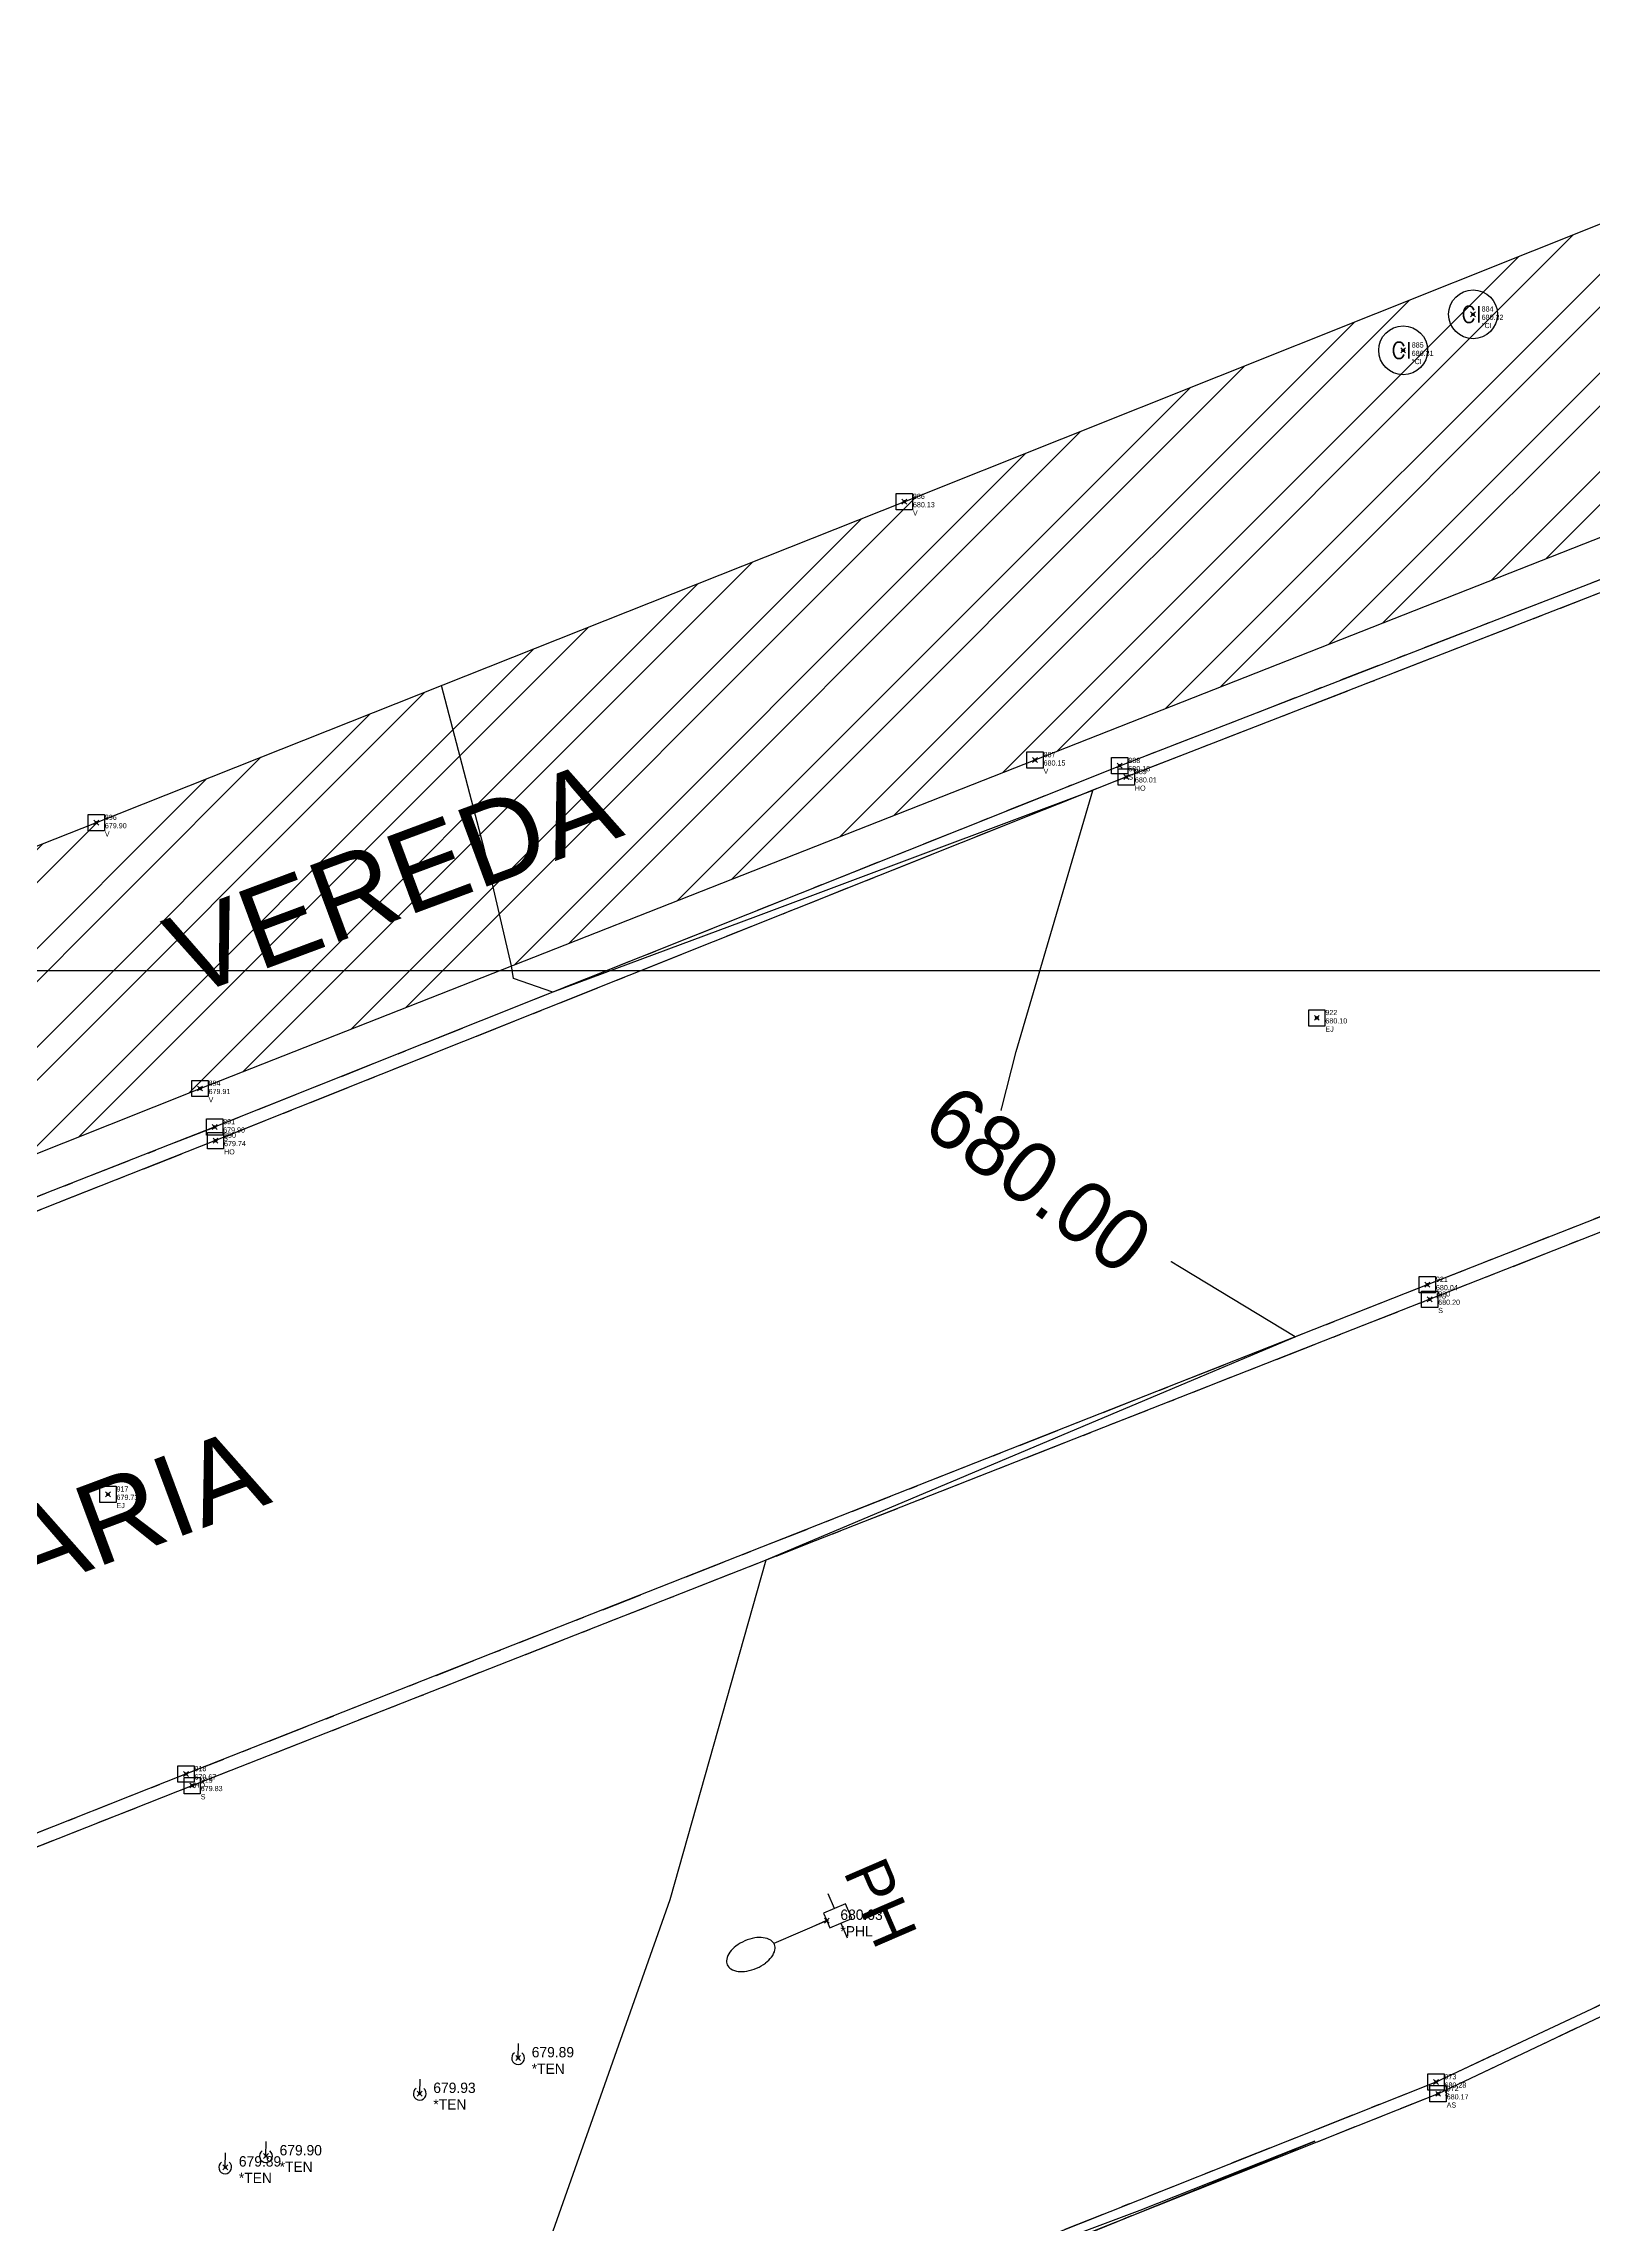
# Model space of a CAD drawing. Extents: x 350769 to 354978, y 6304672 to 6307963.
# Drawn here: x 352701.18 to 352720.2, y 6305484.61 to 6305511.37 of the extents above; entities that cross this region are included whole.
import ezdxf

# ---------------------------------------------------------------- set-up
doc = ezdxf.new("R2010")
doc.units = 0
doc.header["$PDMODE"] = 35
doc.header["$PDSIZE"] = 0.03
for name, pattern in [('4.0 - LO RECABARREN - DESNIVEL NUEVO$0$HIDDEN', [0.375, 0.25, -0.125]), ('CONTINUOS', [0]), ('DASHED', [19.05, 12.7, -6.35]), ('JPG_DASHDOT', [1, 0.5, -0.25, 0, -0.25])]:
    doc.linetypes.add(name, pattern=pattern)
doc.layers.get('0').update_dxf_attribs({"linetype": 'CONTINUOUS'})
doc.layers.add('0_ASD_TOPOGRAFIA_ELEMENTOS', color=7, linetype='CONTINUOS', lineweight=5, true_color=0xbdbdbd)
for name, color, linetype in [('1-coordenadas', 8, 'CONTINUOUS'), ('1-LINEA DE EDIFICACION', 2, 'CONTINUOUS'), ('1-PAVIMENTO', 161, 'CONTINUOUS'), ('1-SOLERA', 212, 'CONTINUOUS'), ('1-TEXTOS', 7, 'CONTINUOUS'), ('1-VEREDA', 251, 'CONTINUOUS'), ('2-ACHURADO JARDINERA', 252, 'CONTINUOUS'), ('2-ACHURADO VEREDA', 252, 'CONTINUOUS'), ('C-TINN', 5, 'CONTINUOUS'), ('C-TOPO - BORDE - 3', 7, 'CONTINUOUS'), ('C-TOPO-MAJR', 9, 'CONTINUOUS'), ('TOP-URB-SOLERAS', 2, 'JPG_DASHDOT'), ('V-NODE - 2013', 4, 'CONTINUOUS'), ('V-NODE DIC 2005', 4, 'CONTINUOUS'), ('V-NODE-TEXT 2013', 2, 'CONTINUOUS'), ('V-NODE-TEXT DIC 2005', 2, 'CONTINUOUS'), ('Z-CI', 253, 'CONTINUOUS'), ('Z-PHL', 253, 'CONTINUOUS'), ('Z-TEN', 253, 'CONTINUOUS')]:
    doc.layers.add(name, color=color, linetype=linetype)
doc.styles.add('A', font='arial.ttf', dxfattribs={"height": 2})
doc.styles.add('ROMANS', font='romans.shx', dxfattribs={"width": 0.65})

# ---------------------------------------------------------------- blocks, each defined once
blk = doc.blocks.new('COORDENADAS')
at = {"layer": '1-coordenadas'}
blk.add_line((20, -700.625), (1420, -700.625), dxfattribs=at)
blk = doc.blocks.new('PHL')
at = {"layer": 'Z-PHL'}
for p, q in [((-0.098, 0.295), (-0.098, 0)), ((0.098, 0.295), (-0.098, 0.295)), ((0.098, 0), (0.098, 0.295)), ((-0.098, 0.148), (-0.295, 0.148)), ((-0.098, 0), (-0.01, 0)), ((0.01, 0), (0.098, 0)), ((0.098, 0.148), (0.295, 0.148)), ((0, -0.005), (0, -0.708)), ((0, -0.01), (0, -0.197))]:
    blk.add_line(p, q, dxfattribs=at)
blk.add_circle((0, 0), 0.00984, dxfattribs=at)
for centre, radius, start, end in [((0.195, -0.978), 0.36, 149.944, 166.5212), ((0.083, -0.913), 0.23, 125.5959, 149.944), ((0.013, -0.815), 0.11, 90, 125.5959), ((0.013, -0.815), 0.11, 54.4041, 90), ((-0.057, -0.913), 0.23, 30.056, 54.4041), ((-0.17, -0.978), 0.36, 13.4788, 30.056), ((0.373, -1.021), 0.543, 166.5212, 180), ((0.373, -1.021), 0.543, 180, 193.4788), ((-0.348, -1.021), 0.543, 360, 13.4788), ((-0.348, -1.021), 0.543, 346.5212, 0), ((0.195, -1.063), 0.36, 193.4788, 210.056), ((0.083, -1.128), 0.23, 210.056, 234.4041), ((0.013, -1.226), 0.11, 234.4041, 270), ((0.013, -1.226), 0.11, 270, 305.5959), ((-0.057, -1.128), 0.23, 305.5959, 329.944), ((-0.17, -1.063), 0.36, 329.944, 346.5212)]:
    blk.add_arc(centre, radius, start, end, dxfattribs=at)
at = {"layer": 'Z-PHL', "style": 'A'}
blk.add_text('PH', height=0.55, dxfattribs=at).set_placement((-0.475, 0.421))
blk = doc.blocks.new('TEN')
at = {"layer": 'Z-TEN'}
blk.add_line((0, 0), (0, 0.89), dxfattribs=at)
blk.add_arc((0, 0), 0.396, 125.9547, 54.0453, dxfattribs=at)
blk = doc.blocks.new('CI')
at = {"layer": 'Z-CI'}
blk.add_circle((0, 0), 1.2, dxfattribs=at)
at = {"layer": 'Z-CI', "style": 'ROMANS'}
blk.add_text('CI', height=0.8, rotation=360, dxfattribs=at).set_placement((-0.58, -0.4))
blk = doc.blocks.new('*U461', base_point=(352711.741, 6305505.751))
at = {"layer": 'V-NODE - 2013', "lineweight": -2}
blk.add_point((352711.741, 6305505.751), dxfattribs=at)
at = {"layer": 'V-NODE-TEXT 2013', "linetype": 'ByBlock', "char_height": 0.0635}
for s, insert, attachment_point in [('886', (352711.846, 6305505.784), 7), ('680.13', (352711.846, 6305505.746), 1), ('V', (352711.846, 6305505.645), 1)]:
    blk.add_mtext(s, dxfattribs=dict(at, insert=insert, attachment_point=attachment_point))
blk = doc.blocks.new('*U462', base_point=(352713.345, 6305502.582))
at = {"layer": 'V-NODE - 2013', "lineweight": -2}
blk.add_point((352713.345, 6305502.582), dxfattribs=at)
at = {"layer": 'V-NODE-TEXT 2013', "linetype": 'ByBlock', "char_height": 0.0635}
for s, insert, attachment_point in [('V', (352713.45, 6305502.476), 1), ('887', (352713.45, 6305502.615), 7), ('680.15', (352713.45, 6305502.577), 1)]:
    blk.add_mtext(s, dxfattribs=dict(at, insert=insert, attachment_point=attachment_point))
blk = doc.blocks.new('*U463', base_point=(352703.095, 6305498.55))
at = {"layer": 'V-NODE - 2013', "lineweight": -2}
blk.add_point((352703.095, 6305498.55), dxfattribs=at)
at = {"layer": 'V-NODE-TEXT 2013', "linetype": 'ByBlock', "char_height": 0.0635}
for s, insert, attachment_point in [('894', (352703.2, 6305498.583), 7), ('679.91', (352703.2, 6305498.545), 1), ('V', (352703.2, 6305498.444), 1)]:
    blk.add_mtext(s, dxfattribs=dict(at, insert=insert, attachment_point=attachment_point))
blk = doc.blocks.new('*U465', base_point=(352701.822, 6305501.812))
at = {"layer": 'V-NODE - 2013', "lineweight": -2}
blk.add_point((352701.822, 6305501.812), dxfattribs=at)
at = {"layer": 'V-NODE-TEXT 2013', "linetype": 'ByBlock', "char_height": 0.0635}
for s, insert, attachment_point in [('V', (352701.927, 6305501.706), 1), ('896', (352701.927, 6305501.845), 7), ('679.90', (352701.927, 6305501.807), 1)]:
    blk.add_mtext(s, dxfattribs=dict(at, insert=insert, attachment_point=attachment_point))
blk = doc.blocks.new('*U501', base_point=(352714.385, 6305502.511))
at = {"layer": 'V-NODE - 2013', "lineweight": -2}
blk.add_point((352714.385, 6305502.511), dxfattribs=at)
at = {"layer": 'V-NODE-TEXT 2013', "linetype": 'ByBlock', "char_height": 0.0635}
for s, insert, attachment_point in [('888', (352714.49, 6305502.544), 7), ('680.18', (352714.49, 6305502.506), 1), ('S', (352714.49, 6305502.405), 1)]:
    blk.add_mtext(s, dxfattribs=dict(at, insert=insert, attachment_point=attachment_point))
blk = doc.blocks.new('*U502', base_point=(352703.274, 6305498.078))
at = {"layer": 'V-NODE - 2013', "lineweight": -2}
blk.add_point((352703.274, 6305498.078), dxfattribs=at)
at = {"layer": 'V-NODE-TEXT 2013', "linetype": 'ByBlock', "char_height": 0.0635}
for s, insert, attachment_point in [('891', (352703.379, 6305498.111), 7), ('S', (352703.379, 6305497.972), 1), ('679.90', (352703.379, 6305498.073), 1)]:
    blk.add_mtext(s, dxfattribs=dict(at, insert=insert, attachment_point=attachment_point))
blk = doc.blocks.new('*U507', base_point=(352702.999, 6305489.996))
at = {"layer": 'V-NODE - 2013', "lineweight": -2}
blk.add_point((352702.999, 6305489.996), dxfattribs=at)
at = {"layer": 'V-NODE-TEXT 2013', "linetype": 'ByBlock', "char_height": 0.0635}
for s, insert, attachment_point in [('S', (352703.104, 6305489.89), 1), ('919', (352703.104, 6305490.029), 7), ('679.83', (352703.104, 6305489.991), 1)]:
    blk.add_mtext(s, dxfattribs=dict(at, insert=insert, attachment_point=attachment_point))
blk = doc.blocks.new('*U508', base_point=(352718.189, 6305495.964))
at = {"layer": 'V-NODE - 2013', "lineweight": -2}
blk.add_point((352718.189, 6305495.964), dxfattribs=at)
at = {"layer": 'V-NODE-TEXT 2013', "linetype": 'ByBlock', "char_height": 0.0635}
for s, insert, attachment_point in [('920', (352718.294, 6305495.997), 7), ('S', (352718.294, 6305495.858), 1), ('680.20', (352718.294, 6305495.959), 1)]:
    blk.add_mtext(s, dxfattribs=dict(at, insert=insert, attachment_point=attachment_point))
blk = doc.blocks.new('*U515', base_point=(352718.266, 6305486.357))
at = {"layer": 'V-NODE - 2013', "lineweight": -2}
blk.add_point((352718.266, 6305486.357), dxfattribs=at)
at = {"layer": 'V-NODE-TEXT 2013', "linetype": 'ByBlock', "char_height": 0.0635}
for s, insert, attachment_point in [('973', (352718.371, 6305486.39), 7), ('S', (352718.371, 6305486.251), 1), ('680.28', (352718.371, 6305486.352), 1)]:
    blk.add_mtext(s, dxfattribs=dict(at, insert=insert, attachment_point=attachment_point))
blk = doc.blocks.new('*U538', base_point=(352714.466, 6305502.374))
at = {"layer": 'V-NODE - 2013', "lineweight": -2}
blk.add_point((352714.466, 6305502.374), dxfattribs=at)
at = {"layer": 'V-NODE-TEXT 2013', "linetype": 'ByBlock', "char_height": 0.0635}
for s, insert, attachment_point in [('889', (352714.571, 6305502.407), 7), ('680.01', (352714.571, 6305502.369), 1), ('HO', (352714.571, 6305502.268), 1)]:
    blk.add_mtext(s, dxfattribs=dict(at, insert=insert, attachment_point=attachment_point))
blk = doc.blocks.new('*U539', base_point=(352703.285, 6305497.911))
at = {"layer": 'V-NODE - 2013', "lineweight": -2}
blk.add_point((352703.285, 6305497.911), dxfattribs=at)
at = {"layer": 'V-NODE-TEXT 2013', "linetype": 'ByBlock', "char_height": 0.0635}
for s, insert, attachment_point in [('890', (352703.39, 6305497.944), 7), ('679.74', (352703.39, 6305497.906), 1), ('HO', (352703.39, 6305497.805), 1)]:
    blk.add_mtext(s, dxfattribs=dict(at, insert=insert, attachment_point=attachment_point))
blk = doc.blocks.new('*U545', base_point=(352702.922, 6305490.138))
at = {"layer": 'V-NODE - 2013', "lineweight": -2}
blk.add_point((352702.922, 6305490.138), dxfattribs=at)
at = {"layer": 'V-NODE-TEXT 2013', "linetype": 'ByBlock', "char_height": 0.0635}
for s, insert, attachment_point in [('918', (352703.027, 6305490.171), 7), ('679.67', (352703.027, 6305490.133), 1), ('HO', (352703.027, 6305490.032), 1)]:
    blk.add_mtext(s, dxfattribs=dict(at, insert=insert, attachment_point=attachment_point))
blk = doc.blocks.new('*U546', base_point=(352718.161, 6305496.143))
at = {"layer": 'V-NODE - 2013', "lineweight": -2}
blk.add_point((352718.161, 6305496.143), dxfattribs=at)
at = {"layer": 'V-NODE-TEXT 2013', "linetype": 'ByBlock', "char_height": 0.0635}
for s, insert, attachment_point in [('921', (352718.266, 6305496.176), 7), ('680.04', (352718.266, 6305496.138), 1), ('HO', (352718.266, 6305496.037), 1)]:
    blk.add_mtext(s, dxfattribs=dict(at, insert=insert, attachment_point=attachment_point))
blk = doc.blocks.new('*U558', base_point=(352701.965, 6305493.57))
at = {"layer": 'V-NODE - 2013', "lineweight": -2}
blk.add_point((352701.965, 6305493.57), dxfattribs=at)
at = {"layer": 'V-NODE-TEXT 2013', "linetype": 'ByBlock', "char_height": 0.0635}
for s, insert, attachment_point in [('917', (352702.07, 6305493.603), 7), ('679.73', (352702.07, 6305493.565), 1), ('EJ', (352702.07, 6305493.464), 1)]:
    blk.add_mtext(s, dxfattribs=dict(at, insert=insert, attachment_point=attachment_point))
blk = doc.blocks.new('*U559', base_point=(352716.804, 6305499.417))
at = {"layer": 'V-NODE - 2013', "lineweight": -2}
blk.add_point((352716.804, 6305499.417), dxfattribs=at)
at = {"layer": 'V-NODE-TEXT 2013', "linetype": 'ByBlock', "char_height": 0.0635}
for s, insert, attachment_point in [('922', (352716.909, 6305499.45), 7), ('680.10', (352716.909, 6305499.412), 1), ('EJ', (352716.909, 6305499.311), 1)]:
    blk.add_mtext(s, dxfattribs=dict(at, insert=insert, attachment_point=attachment_point))
blk = doc.blocks.new('*U576', base_point=(352718.293, 6305486.213))
at = {"layer": 'V-NODE - 2013', "lineweight": -2}
blk.add_point((352718.293, 6305486.213), dxfattribs=at)
at = {"layer": 'V-NODE-TEXT 2013', "linetype": 'ByBlock', "char_height": 0.0635}
for s, insert, attachment_point in [('972', (352718.398, 6305486.246), 7), ('680.17', (352718.398, 6305486.208), 1), ('AS', (352718.398, 6305486.107), 1)]:
    blk.add_mtext(s, dxfattribs=dict(at, insert=insert, attachment_point=attachment_point))
blk = doc.blocks.new('*U584', base_point=(352718.722, 6305508.051))
at = {"layer": 'V-NODE - 2013', "lineweight": -2}
blk.add_point((352718.722, 6305508.051), dxfattribs=at)
at = {"layer": 'V-NODE-TEXT 2013', "linetype": 'ByBlock', "char_height": 0.0635}
for s, insert, attachment_point in [('884', (352718.827, 6305508.084), 7), ('680.32', (352718.827, 6305508.046), 1), ('°CI', (352718.827, 6305507.945), 1)]:
    blk.add_mtext(s, dxfattribs=dict(at, insert=insert, attachment_point=attachment_point))
blk = doc.blocks.new('*U585', base_point=(352717.864, 6305507.609))
at = {"layer": 'V-NODE - 2013', "lineweight": -2}
blk.add_point((352717.864, 6305507.609), dxfattribs=at)
at = {"layer": 'V-NODE-TEXT 2013', "linetype": 'ByBlock', "char_height": 0.0635}
for s, insert, attachment_point in [('885', (352717.969, 6305507.642), 7), ('680.31', (352717.969, 6305507.604), 1), ('°CI', (352717.969, 6305507.503), 1)]:
    blk.add_mtext(s, dxfattribs=dict(at, insert=insert, attachment_point=attachment_point))
blk = doc.blocks.new('*U1327')
at = {"color": 0, "linetype": 'ByBlock', "lineweight": -2, "transparency": 16777216}
blk.add_point((0, 0), dxfattribs=at)
blk = doc.blocks.new('*U1434', base_point=(352710.852, 6305488.278))
at = {"layer": 'V-NODE-TEXT DIC 2005', "linetype": 'ByBlock', "char_height": 0.127}
for s, insert, attachment_point in [('680.03', (352711.019, 6305488.349), 4), ('*PHL', (352711.019, 6305488.21), 1)]:
    blk.add_mtext(s, dxfattribs=dict(at, insert=insert, attachment_point=attachment_point))
blk = doc.blocks.new('*U1435', base_point=(352710.852, 6305488.278))
at = {"layer": 'V-NODE-TEXT DIC 2005', "color": 2, "lineweight": -2}
blk.add_blockref('*U1434', (352710.852, 6305488.278), dxfattribs=at)
blk = doc.blocks.new('*U1364', base_point=(352703.969, 6305485.388))
at = {"layer": 'V-NODE-TEXT DIC 2005', "linetype": 'ByBlock', "char_height": 0.127}
for s, insert, attachment_point in [('679.90', (352704.136, 6305485.459), 4), ('*TEN', (352704.136, 6305485.32), 1)]:
    blk.add_mtext(s, dxfattribs=dict(at, insert=insert, attachment_point=attachment_point))
blk = doc.blocks.new('*U1365', base_point=(352703.969, 6305485.388))
at = {"layer": 'V-NODE-TEXT DIC 2005', "color": 2, "lineweight": -2}
blk.add_blockref('*U1364', (352703.969, 6305485.388), dxfattribs=at)
blk = doc.blocks.new('*U1360', base_point=(352707.064, 6305486.591))
at = {"layer": 'V-NODE-TEXT DIC 2005', "linetype": 'ByBlock', "char_height": 0.127}
for s, insert, attachment_point in [('679.89', (352707.231, 6305486.662), 4), ('*TEN', (352707.231, 6305486.523), 1)]:
    blk.add_mtext(s, dxfattribs=dict(at, insert=insert, attachment_point=attachment_point))
blk = doc.blocks.new('*U1361', base_point=(352707.064, 6305486.591))
at = {"layer": 'V-NODE-TEXT DIC 2005', "color": 2, "lineweight": -2}
blk.add_blockref('*U1360', (352707.064, 6305486.591), dxfattribs=at)
blk = doc.blocks.new('*U1358', base_point=(352703.469, 6305485.25))
at = {"layer": 'V-NODE-TEXT DIC 2005', "linetype": 'ByBlock', "char_height": 0.127}
for s, insert, attachment_point in [('679.89', (352703.636, 6305485.321), 4), ('*TEN', (352703.636, 6305485.182), 1)]:
    blk.add_mtext(s, dxfattribs=dict(at, insert=insert, attachment_point=attachment_point))
blk = doc.blocks.new('*U1359', base_point=(352703.469, 6305485.25))
at = {"layer": 'V-NODE-TEXT DIC 2005', "color": 2, "lineweight": -2}
blk.add_blockref('*U1358', (352703.469, 6305485.25), dxfattribs=at)
blk = doc.blocks.new('*U1356', base_point=(352705.856, 6305486.154))
at = {"layer": 'V-NODE-TEXT DIC 2005', "linetype": 'ByBlock', "char_height": 0.127}
for s, insert, attachment_point in [('679.93', (352706.023, 6305486.225), 4), ('*TEN', (352706.023, 6305486.086), 1)]:
    blk.add_mtext(s, dxfattribs=dict(at, insert=insert, attachment_point=attachment_point))
blk = doc.blocks.new('*U1357', base_point=(352705.856, 6305486.154))
at = {"layer": 'V-NODE-TEXT DIC 2005', "color": 2, "lineweight": -2}
blk.add_blockref('*U1356', (352705.856, 6305486.154), dxfattribs=at)
blk = doc.blocks.new('*U4719', base_point=(352711.741, 6305505.751))
at = {"layer": 'V-NODE - 2013', "lineweight": -2}
blk.add_point((352711.741, 6305505.751), dxfattribs=at)
at = {"layer": 'V-NODE-TEXT 2013', "linetype": 'ByBlock', "char_height": 0.0635}
for s, insert, attachment_point in [('886', (352711.846, 6305505.784), 7), ('680.13', (352711.846, 6305505.746), 1), ('V', (352711.846, 6305505.645), 1)]:
    blk.add_mtext(s, dxfattribs=dict(at, insert=insert, attachment_point=attachment_point))
blk = doc.blocks.new('*U4720', base_point=(352713.345, 6305502.582))
at = {"layer": 'V-NODE - 2013', "lineweight": -2}
blk.add_point((352713.345, 6305502.582), dxfattribs=at)
at = {"layer": 'V-NODE-TEXT 2013', "linetype": 'ByBlock', "char_height": 0.0635}
for s, insert, attachment_point in [('V', (352713.45, 6305502.476), 1), ('887', (352713.45, 6305502.615), 7), ('680.15', (352713.45, 6305502.577), 1)]:
    blk.add_mtext(s, dxfattribs=dict(at, insert=insert, attachment_point=attachment_point))
blk = doc.blocks.new('*U4721', base_point=(352703.095, 6305498.55))
at = {"layer": 'V-NODE - 2013', "lineweight": -2}
blk.add_point((352703.095, 6305498.55), dxfattribs=at)
at = {"layer": 'V-NODE-TEXT 2013', "linetype": 'ByBlock', "char_height": 0.0635}
for s, insert, attachment_point in [('894', (352703.2, 6305498.583), 7), ('679.91', (352703.2, 6305498.545), 1), ('V', (352703.2, 6305498.444), 1)]:
    blk.add_mtext(s, dxfattribs=dict(at, insert=insert, attachment_point=attachment_point))
blk = doc.blocks.new('*U4723', base_point=(352701.822, 6305501.812))
at = {"layer": 'V-NODE - 2013', "lineweight": -2}
blk.add_point((352701.822, 6305501.812), dxfattribs=at)
at = {"layer": 'V-NODE-TEXT 2013', "linetype": 'ByBlock', "char_height": 0.0635}
for s, insert, attachment_point in [('V', (352701.927, 6305501.706), 1), ('896', (352701.927, 6305501.845), 7), ('679.90', (352701.927, 6305501.807), 1)]:
    blk.add_mtext(s, dxfattribs=dict(at, insert=insert, attachment_point=attachment_point))
blk = doc.blocks.new('*U4759', base_point=(352714.385, 6305502.511))
at = {"layer": 'V-NODE - 2013', "lineweight": -2}
blk.add_point((352714.385, 6305502.511), dxfattribs=at)
at = {"layer": 'V-NODE-TEXT 2013', "linetype": 'ByBlock', "char_height": 0.0635}
for s, insert, attachment_point in [('888', (352714.49, 6305502.544), 7), ('680.18', (352714.49, 6305502.506), 1), ('S', (352714.49, 6305502.405), 1)]:
    blk.add_mtext(s, dxfattribs=dict(at, insert=insert, attachment_point=attachment_point))
blk = doc.blocks.new('*U4760', base_point=(352703.274, 6305498.078))
at = {"layer": 'V-NODE - 2013', "lineweight": -2}
blk.add_point((352703.274, 6305498.078), dxfattribs=at)
at = {"layer": 'V-NODE-TEXT 2013', "linetype": 'ByBlock', "char_height": 0.0635}
for s, insert, attachment_point in [('891', (352703.379, 6305498.111), 7), ('S', (352703.379, 6305497.972), 1), ('679.90', (352703.379, 6305498.073), 1)]:
    blk.add_mtext(s, dxfattribs=dict(at, insert=insert, attachment_point=attachment_point))
blk = doc.blocks.new('*U4765', base_point=(352702.999, 6305489.996))
at = {"layer": 'V-NODE - 2013', "lineweight": -2}
blk.add_point((352702.999, 6305489.996), dxfattribs=at)
at = {"layer": 'V-NODE-TEXT 2013', "linetype": 'ByBlock', "char_height": 0.0635}
for s, insert, attachment_point in [('S', (352703.104, 6305489.89), 1), ('919', (352703.104, 6305490.029), 7), ('679.83', (352703.104, 6305489.991), 1)]:
    blk.add_mtext(s, dxfattribs=dict(at, insert=insert, attachment_point=attachment_point))
blk = doc.blocks.new('*U4766', base_point=(352718.189, 6305495.964))
at = {"layer": 'V-NODE - 2013', "lineweight": -2}
blk.add_point((352718.189, 6305495.964), dxfattribs=at)
at = {"layer": 'V-NODE-TEXT 2013', "linetype": 'ByBlock', "char_height": 0.0635}
for s, insert, attachment_point in [('920', (352718.294, 6305495.997), 7), ('S', (352718.294, 6305495.858), 1), ('680.20', (352718.294, 6305495.959), 1)]:
    blk.add_mtext(s, dxfattribs=dict(at, insert=insert, attachment_point=attachment_point))
blk = doc.blocks.new('*U4773', base_point=(352718.266, 6305486.357))
at = {"layer": 'V-NODE - 2013', "lineweight": -2}
blk.add_point((352718.266, 6305486.357), dxfattribs=at)
at = {"layer": 'V-NODE-TEXT 2013', "linetype": 'ByBlock', "char_height": 0.0635}
for s, insert, attachment_point in [('973', (352718.371, 6305486.39), 7), ('S', (352718.371, 6305486.251), 1), ('680.28', (352718.371, 6305486.352), 1)]:
    blk.add_mtext(s, dxfattribs=dict(at, insert=insert, attachment_point=attachment_point))
blk = doc.blocks.new('*U4796', base_point=(352714.466, 6305502.374))
at = {"layer": 'V-NODE - 2013', "lineweight": -2}
blk.add_point((352714.466, 6305502.374), dxfattribs=at)
at = {"layer": 'V-NODE-TEXT 2013', "linetype": 'ByBlock', "char_height": 0.0635}
for s, insert, attachment_point in [('889', (352714.571, 6305502.407), 7), ('680.01', (352714.571, 6305502.369), 1), ('HO', (352714.571, 6305502.268), 1)]:
    blk.add_mtext(s, dxfattribs=dict(at, insert=insert, attachment_point=attachment_point))
blk = doc.blocks.new('*U4797', base_point=(352703.285, 6305497.911))
at = {"layer": 'V-NODE - 2013', "lineweight": -2}
blk.add_point((352703.285, 6305497.911), dxfattribs=at)
at = {"layer": 'V-NODE-TEXT 2013', "linetype": 'ByBlock', "char_height": 0.0635}
for s, insert, attachment_point in [('890', (352703.39, 6305497.944), 7), ('679.74', (352703.39, 6305497.906), 1), ('HO', (352703.39, 6305497.805), 1)]:
    blk.add_mtext(s, dxfattribs=dict(at, insert=insert, attachment_point=attachment_point))
blk = doc.blocks.new('*U4803', base_point=(352702.922, 6305490.138))
at = {"layer": 'V-NODE - 2013', "lineweight": -2}
blk.add_point((352702.922, 6305490.138), dxfattribs=at)
at = {"layer": 'V-NODE-TEXT 2013', "linetype": 'ByBlock', "char_height": 0.0635}
for s, insert, attachment_point in [('918', (352703.027, 6305490.171), 7), ('679.67', (352703.027, 6305490.133), 1), ('HO', (352703.027, 6305490.032), 1)]:
    blk.add_mtext(s, dxfattribs=dict(at, insert=insert, attachment_point=attachment_point))
blk = doc.blocks.new('*U4804', base_point=(352718.161, 6305496.143))
at = {"layer": 'V-NODE - 2013', "lineweight": -2}
blk.add_point((352718.161, 6305496.143), dxfattribs=at)
at = {"layer": 'V-NODE-TEXT 2013', "linetype": 'ByBlock', "char_height": 0.0635}
for s, insert, attachment_point in [('921', (352718.266, 6305496.176), 7), ('680.04', (352718.266, 6305496.138), 1), ('HO', (352718.266, 6305496.037), 1)]:
    blk.add_mtext(s, dxfattribs=dict(at, insert=insert, attachment_point=attachment_point))
blk = doc.blocks.new('*U4816', base_point=(352701.965, 6305493.57))
at = {"layer": 'V-NODE - 2013', "lineweight": -2}
blk.add_point((352701.965, 6305493.57), dxfattribs=at)
at = {"layer": 'V-NODE-TEXT 2013', "linetype": 'ByBlock', "char_height": 0.0635}
for s, insert, attachment_point in [('917', (352702.07, 6305493.603), 7), ('679.73', (352702.07, 6305493.565), 1), ('EJ', (352702.07, 6305493.464), 1)]:
    blk.add_mtext(s, dxfattribs=dict(at, insert=insert, attachment_point=attachment_point))
blk = doc.blocks.new('*U4817', base_point=(352716.804, 6305499.417))
at = {"layer": 'V-NODE - 2013', "lineweight": -2}
blk.add_point((352716.804, 6305499.417), dxfattribs=at)
at = {"layer": 'V-NODE-TEXT 2013', "linetype": 'ByBlock', "char_height": 0.0635}
for s, insert, attachment_point in [('922', (352716.909, 6305499.45), 7), ('680.10', (352716.909, 6305499.412), 1), ('EJ', (352716.909, 6305499.311), 1)]:
    blk.add_mtext(s, dxfattribs=dict(at, insert=insert, attachment_point=attachment_point))
blk = doc.blocks.new('*U4834', base_point=(352718.293, 6305486.213))
at = {"layer": 'V-NODE - 2013', "lineweight": -2}
blk.add_point((352718.293, 6305486.213), dxfattribs=at)
at = {"layer": 'V-NODE-TEXT 2013', "linetype": 'ByBlock', "char_height": 0.0635}
for s, insert, attachment_point in [('972', (352718.398, 6305486.246), 7), ('680.17', (352718.398, 6305486.208), 1), ('AS', (352718.398, 6305486.107), 1)]:
    blk.add_mtext(s, dxfattribs=dict(at, insert=insert, attachment_point=attachment_point))
blk = doc.blocks.new('*U4842', base_point=(352718.722, 6305508.051))
at = {"layer": 'V-NODE - 2013', "lineweight": -2}
blk.add_point((352718.722, 6305508.051), dxfattribs=at)
at = {"layer": 'V-NODE-TEXT 2013', "linetype": 'ByBlock', "char_height": 0.0635}
for s, insert, attachment_point in [('884', (352718.827, 6305508.084), 7), ('680.32', (352718.827, 6305508.046), 1), ('°CI', (352718.827, 6305507.945), 1)]:
    blk.add_mtext(s, dxfattribs=dict(at, insert=insert, attachment_point=attachment_point))
blk = doc.blocks.new('*U4843', base_point=(352717.864, 6305507.609))
at = {"layer": 'V-NODE - 2013', "lineweight": -2}
blk.add_point((352717.864, 6305507.609), dxfattribs=at)
at = {"layer": 'V-NODE-TEXT 2013', "linetype": 'ByBlock', "char_height": 0.0635}
for s, insert, attachment_point in [('885', (352717.969, 6305507.642), 7), ('680.31', (352717.969, 6305507.604), 1), ('°CI', (352717.969, 6305507.503), 1)]:
    blk.add_mtext(s, dxfattribs=dict(at, insert=insert, attachment_point=attachment_point))
blk = doc.blocks.new('TOPOGRAFIA')
at = {"layer": '1-LINEA DE EDIFICACION', "true_color": 0xbdbdbd}
h = blk.add_hatch(dxfattribs=at)
h.set_pattern_fill('ANSI31', color=9, scale=0.5)
h.set_pattern_definition([(45, (38000, -3000), (-1.12253201513, 1.12253201513), [])])
h.paths.add_polyline_path([(390729.928, 6302527.466), (390731.18, 6302530.418), (390732.103, 6302532.8), (390733.481, 6302536.843), (390734.336, 6302539.708), (390721.512, 6302547.801), (390706.978, 6302544.048), (390698.223, 6302541.424), (390695.338, 6302540.499), (390687.797, 6302537.93), (390665.304, 6302528.744), (390637.663, 6302511.802, 0.006267), (390633.66, 6302508.665, 0.018639), (390628.451, 6302504.306, 0.0083), (390623.24, 6302499.537, 0.150201), (390620.644, 6302495.91, 0.113046), (390620.422, 6302493.65, 0.139735), (390621.83, 6302490.308, 0.216425), (390626.155, 6302488.148, 0.107166), (390629.248, 6302488.7, -0.011808), (390646.277, 6302498.327, -0.029047), (390684.739, 6302516.164, -0.00829), (390694.531, 6302519.845, -0.093857), (390702.995, 6302520.829), (390714.362, 6302517.291), (390715.631, 6302516.997, 0.217916), (390724.509, 6302519.241, 0.095657), (390727.936, 6302523.282), (390728.932, 6302525.356)])
at = {"layer": '1-coordenadas', "color": 9, "linetype": '4.0 - LO RECABARREN - DESNIVEL NUEVO$0$HIDDEN', "lineweight": 0, "ltscale": 50, "true_color": 0xbdbdbd}
blk.add_line((390200, 6302500), (390900, 6302500), dxfattribs=at)
at = {"layer": '1-PAVIMENTO', "color": 9, "true_color": 0xbdbdbd}
for p, q in [((390718.161, 6302496.143), (390733.429, 6302502.156)), ((390702.922, 6302490.138), (390718.161, 6302496.143)), ((390687.485, 6302484.034), (390702.922, 6302490.138)), ((390721.977, 6302487.959), (390718.293, 6302486.213)), ((390718.293, 6302486.213), (390702.296, 6302479.848))]:
    blk.add_line(p, q, dxfattribs=at)
at = {"layer": '1-PAVIMENTO', "color": 9, "true_color": 0xbdbdbd, "flags": 128}
blk.add_lwpolyline([(390778.751, 6302530.032, -0.004368), (390768.267, 6302525.571, 0.017812), (390748.137, 6302516.18, -0.016795), (390731.276, 6302508.927), (390726.567, 6302507.074), (390714.466, 6302502.374), (390703.285, 6302497.911), (390690.552, 6302492.881), (390678.164, 6302488.008), (390664.311, 6302482.545), (390652.539, 6302477.903), (390642.641, 6302473.994), (390634.116, 6302470.602), (390625.019, 6302467.041), (390618.951, 6302464.69)], format="xyb", dxfattribs=at)
at = {"layer": '1-SOLERA', "color": 9, "true_color": 0xbdbdbd}
for p, q in [((390718.189, 6302495.964), (390733.513, 6302502.005)), ((390702.999, 6302489.996), (390718.189, 6302495.964)), ((390687.52, 6302483.888), (390702.999, 6302489.996)), ((390721.966, 6302488.094), (390718.266, 6302486.357)), ((390718.266, 6302486.357), (390702.39, 6302480.049))]:
    blk.add_line(p, q, dxfattribs=at)
at = {"layer": '1-SOLERA', "color": 9, "true_color": 0xbdbdbd, "flags": 128}
blk.add_lwpolyline([(390618.854, 6302464.849), (390625.021, 6302467.203), (390634.071, 6302470.766), (390642.562, 6302474.132), (390652.485, 6302478.053), (390662.476, 6302481.993), (390676.698, 6302487.613), (390690.563, 6302493.092), (390703.274, 6302498.078), (390714.385, 6302502.511), (390726.509, 6302507.211), (390731.347, 6302509.152, 0.022188), (390748.051, 6302516.349, -0.013992), (390768.25, 6302525.771, -0.000879), (390778.682, 6302530.165, -0.008748)], format="xyb", dxfattribs=at)
at = {"layer": '1-VEREDA', "color": 9, "true_color": 0xbdbdbd, "flags": 128}
for points in [[(390779.051, 6302534.166), (390777.12, 6302533.349), (390776.949, 6302533.635), (390767.175, 6302529.661), (390757.695, 6302525.376), (390748.002, 6302520.893), (390737.888, 6302516.144), (390730.032, 6302512.591), (390725.232, 6302511.131), (390711.741, 6302505.751), (390701.822, 6302501.812), (390688.808, 6302496.674), (390675.378, 6302491.326)], [(390676.565, 6302488.051), (390690.331, 6302493.466), (390703.095, 6302498.55), (390713.345, 6302502.582), (390726.41, 6302507.725), (390731.324, 6302509.731), (390740.236, 6302513.341), (390747.826, 6302516.788), (390758.93, 6302522.123), (390768.406, 6302526.356), (390778.513, 6302530.641), (390778.682, 6302530.165)]]:
    blk.add_lwpolyline(points, dxfattribs=at)
at = {"layer": 'C-TINN', "color": 9, "linetype": 'Continuous', "lineweight": -3, "true_color": 0xbdbdbd}
for points, elevation in [([(390711.641, 6302505.651), (390711.641, 6302505.851), (390711.841, 6302505.851), (390711.841, 6302505.651), (390711.641, 6302505.651)], 680.134), ([(390713.245, 6302502.482), (390713.245, 6302502.682), (390713.445, 6302502.682), (390713.445, 6302502.482), (390713.245, 6302502.482)], 680.153), ([(390714.285, 6302502.411), (390714.285, 6302502.611), (390714.485, 6302502.611), (390714.485, 6302502.411), (390714.285, 6302502.411)], 680.176), ([(390714.366, 6302502.274), (390714.366, 6302502.474), (390714.566, 6302502.474), (390714.566, 6302502.274), (390714.366, 6302502.274)], 680.01), ([(390701.722, 6302501.712), (390701.722, 6302501.912), (390701.922, 6302501.912), (390701.922, 6302501.712), (390701.722, 6302501.712)], 679.9), ([(390716.704, 6302499.317), (390716.704, 6302499.517), (390716.904, 6302499.517), (390716.904, 6302499.317), (390716.704, 6302499.317)], 680.098), ([(390702.995, 6302498.45), (390702.995, 6302498.65), (390703.195, 6302498.65), (390703.195, 6302498.45), (390702.995, 6302498.45)], 679.909), ([(390703.174, 6302497.978), (390703.174, 6302498.178), (390703.374, 6302498.178), (390703.374, 6302497.978), (390703.174, 6302497.978)], 679.895), ([(390703.185, 6302497.811), (390703.185, 6302498.011), (390703.385, 6302498.011), (390703.385, 6302497.811), (390703.185, 6302497.811)], 679.739), ([(390718.061, 6302496.043), (390718.061, 6302496.243), (390718.261, 6302496.243), (390718.261, 6302496.043), (390718.061, 6302496.043)], 680.039), ([(390718.089, 6302495.864), (390718.089, 6302496.064), (390718.289, 6302496.064), (390718.289, 6302495.864), (390718.089, 6302495.864)], 680.2), ([(390701.865, 6302493.47), (390701.865, 6302493.67), (390702.065, 6302493.67), (390702.065, 6302493.47), (390701.865, 6302493.47)], 679.733), ([(390702.822, 6302490.038), (390702.822, 6302490.238), (390703.022, 6302490.238), (390703.022, 6302490.038), (390702.822, 6302490.038)], 679.673), ([(390702.899, 6302489.896), (390702.899, 6302490.096), (390703.099, 6302490.096), (390703.099, 6302489.896), (390702.899, 6302489.896)], 679.827), ([(390718.166, 6302486.257), (390718.166, 6302486.457), (390718.366, 6302486.457), (390718.366, 6302486.257), (390718.166, 6302486.257)], 680.277), ([(390718.193, 6302486.113), (390718.193, 6302486.313), (390718.393, 6302486.313), (390718.393, 6302486.113), (390718.193, 6302486.113)], 680.171)]:
    blk.add_lwpolyline(points, dxfattribs=dict(at, elevation=elevation))
for p in [(390711.741, 6302505.751, 680.134), (390713.345, 6302502.582, 680.153), (390714.385, 6302502.511, 680.176), (390714.466, 6302502.374, 680.01), (390701.822, 6302501.812, 679.9), (390716.804, 6302499.417, 680.098), (390703.095, 6302498.55, 679.909), (390703.274, 6302498.078, 679.895), (390703.285, 6302497.911, 679.739), (390718.161, 6302496.143, 680.039), (390718.189, 6302495.964, 680.2), (390701.965, 6302493.57, 679.733), (390702.922, 6302490.138, 679.673), (390702.999, 6302489.996, 679.827), (390718.266, 6302486.357, 680.277), (390718.293, 6302486.213, 680.171)]:
    blk.add_point(p, dxfattribs=at)
at = {"layer": 'C-TOPO - BORDE - 3', "color": 9, "true_color": 0xbdbdbd, "elevation": 679.37, "flags": 128}
blk.add_lwpolyline([(390771.631, 6302574.23), (390772.485, 6302568.265), (390774.129, 6302556.217), (390775.876, 6302543.685), (390775.866, 6302541.561), (390775.254, 6302539.614), (390773.933, 6302538.027), (390772.121, 6302537.026), (390761.679, 6302533.001), (390749.581, 6302528.273), (390748.002, 6302520.893), (390737.888, 6302516.144), (390730.032, 6302512.591), (390725.232, 6302511.131), (390711.741, 6302505.751), (390701.822, 6302501.812), (390688.808, 6302496.674), (390675.378, 6302491.326)], dxfattribs=at)
at = {"layer": 'C-TOPO-MAJR', "color": 9, "linetype": 'Continuous', "lineweight": -3, "true_color": 0xbdbdbd, "elevation": 680}
for points in [[(390712.727, 6302483.983), (390716.78, 6302485.63), (390714.633, 6302484.78), (390711.127, 6302483.467)], [(390706.412, 6302481.647), (390708.868, 6302488.597), (390710.044, 6302492.764), (390715.372, 6302495.012), (390716.537, 6302495.503), (390713.603, 6302497.277), (390712.82, 6302497.847), (390713.114, 6302499.006), (390714.053, 6302502.209), (390709.915, 6302500.658), (390707.426, 6302499.734), (390706.943, 6302499.9), (390706.918, 6302500.054), (390706.592, 6302501.462), (390706.061, 6302503.495)]]:
    blk.add_lwpolyline(points, dxfattribs=at)
at = {"color": 9, "true_color": 0xbdbdbd}
for name, p in [('*U4842', (390718.722, 6302508.051)), ('*U4843', (390717.864, 6302507.609)), ('*U4719', (390711.741, 6302505.751)), ('*U4720', (390713.345, 6302502.582)), ('*U4759', (390714.385, 6302502.511)), ('*U4796', (390714.466, 6302502.374)), ('*U4723', (390701.822, 6302501.812)), ('*U4817', (390716.804, 6302499.417)), ('*U4721', (390703.095, 6302498.55)), ('*U4760', (390703.274, 6302498.078)), ('*U4797', (390703.285, 6302497.911)), ('*U4804', (390718.161, 6302496.143)), ('*U4766', (390718.189, 6302495.964)), ('*U4816', (390701.965, 6302493.57)), ('*U4803', (390702.922, 6302490.138)), ('*U4765', (390702.999, 6302489.996)), ('*U4773', (390718.266, 6302486.357)), ('*U4834', (390718.293, 6302486.213))]:
    blk.add_blockref(name, p, dxfattribs=at)
at = {"layer": 'V-NODE DIC 2005', "color": 9, "lineweight": -2, "true_color": 0xbdbdbd, "rotation": 359.9963883938062}
for p in [(390710.789, 6302488.339), (390707, 6302486.652), (390705.792, 6302486.215), (390703.405, 6302485.312), (390703.905, 6302485.449)]:
    blk.add_blockref('*U1327', p, dxfattribs=at)
at = {"layer": 'V-NODE-TEXT DIC 2005', "color": 9, "lineweight": -2, "true_color": 0xbdbdbd, "rotation": 359.9963883938062}
for name, p in [('*U1435', (390710.789, 6302488.339)), ('*U1361', (390707, 6302486.652)), ('*U1357', (390705.792, 6302486.215)), ('*U1365', (390703.905, 6302485.449)), ('*U1359', (390703.405, 6302485.312))]:
    blk.add_blockref(name, p, dxfattribs=at)
at = {"layer": 'Z-CI', "color": 9, "true_color": 0xbdbdbd, "xscale": 0.25, "yscale": 0.25, "zscale": 0.25}
for p in [(390718.722, 6302508.051), (390717.864, 6302507.609)]:
    blk.add_blockref('CI', p, dxfattribs=at)
at = {"layer": 'Z-PHL', "color": 9, "true_color": 0xbdbdbd, "rotation": 293.3417428000005}
blk.add_blockref('PHL', (390710.788, 6302488.338), dxfattribs=at)
at = {"layer": 'Z-TEN', "color": 9, "true_color": 0xbdbdbd, "xscale": 0.2, "yscale": 0.2, "zscale": 0.2, "rotation": 359.090101839884}
for p in [(390707, 6302486.652), (390705.793, 6302486.215), (390703.904, 6302485.449), (390703.404, 6302485.311)]:
    blk.add_blockref('TEN', p, dxfattribs=at)
at = {"layer": '1-TEXTOS', "color": 9, "true_color": 0xbdbdbd, "style": 'A'}
for s, p in [('VEREDA', (390702.942, 6302499.66)), ('CALETERA AVDA. SANTA MARIA', (390683.559, 6302485.864))]:
    blk.add_text(s, height=1, rotation=20.4306, dxfattribs=at).set_placement(p)
at = {"layer": 'C-TOPO-MAJR', "color": 9, "linetype": 'Continuous', "lineweight": -3, "true_color": 0xbdbdbd, "insert": (390713.386, 6302497.435, 680), "char_height": 0.75, "width": 3.75143, "attachment_point": 5, "rotation": 323.9636, "bg_fill": 3, "box_fill_scale": 1.042333, "bg_fill_color": 256, "bg_fill_true_color": 13158600, "bg_fill_transparency": 0}
blk.add_mtext('680.00', dxfattribs=at)

msp = doc.modelspace()

# ---------------------------------------------------------------- hatches: boundary and pattern name
at = {"layer": '1-LINEA DE EDIFICACION'}
h = msp.add_hatch(dxfattribs=at)
h.set_pattern_fill('ANSI31', color=256, scale=0.5)
h.paths.add_polyline_path([(352729.928, 6305527.466), (352731.18, 6305530.418), (352732.103, 6305532.8), (352733.481, 6305536.843), (352734.336, 6305539.708), (352721.512, 6305547.801), (352706.978, 6305544.048), (352698.223, 6305541.424), (352695.338, 6305540.499), (352687.797, 6305537.93), (352665.304, 6305528.744), (352637.663, 6305511.802, 0.006267), (352633.66, 6305508.665, 0.018639), (352628.451, 6305504.306, 0.0083), (352623.24, 6305499.537, 0.150201), (352620.644, 6305495.91, 0.113046), (352620.422, 6305493.65, 0.139735), (352621.83, 6305490.308, 0.216425), (352626.155, 6305488.148, 0.107166), (352629.248, 6305488.7, -0.011808), (352646.277, 6305498.327, -0.029047), (352684.739, 6305516.164, -0.00829), (352694.531, 6305519.845, -0.093857), (352702.995, 6305520.829), (352714.362, 6305517.291), (352715.631, 6305516.997, 0.217916), (352724.509, 6305519.241, 0.095657), (352727.936, 6305523.282), (352728.932, 6305525.356)])
at = {"layer": '2-ACHURADO JARDINERA'}
h = msp.add_hatch(dxfattribs=at)
h.set_pattern_fill('CROSS', color=256, scale=0.25)
h.paths.add_polyline_path([(352807.58, 6305421.813), (352857.313, 6305432.478), (352902.068, 6305442.569), (352944.352, 6305451.754), (352994.7, 6305463.164), (353046.903, 6305475.514), (353092.39, 6305485.729), (353145.758, 6305497.876), (353144.258, 6305503.395), (353100.244, 6305493.41), (353059.279, 6305483.986), (353001.811, 6305470.928), (352950.675, 6305459.264), (352912.85, 6305450.546), (352850.724, 6305436.562), (352806.099, 6305426.903), (352769.806, 6305419.924), (352732.226, 6305412.88), (352692.279, 6305405.033), (352665.568, 6305399.969), (352618.739, 6305391.031, 0.354627), (352616.291, 6305386.209), (352665.262, 6305394.306), (352713.933, 6305403.621), (352757.54, 6305411.682)])
h = msp.add_hatch(dxfattribs=at)
h.set_pattern_fill('CROSS', color=256, scale=0.25)
edge = h.paths.add_edge_path()
edge.add_line((353143.074, 6305480.003), (353148.882, 6305481.723))
edge.add_line((353148.882, 6305481.723), (353146.47, 6305493.302))
edge.add_line((353146.47, 6305493.302), (353093.152, 6305481.277))
edge.add_line((353093.152, 6305481.277), (353048.229, 6305470.72))
edge.add_line((353048.229, 6305470.72), (352995.652, 6305458.757))
edge.add_line((352995.652, 6305458.757), (352945.972, 6305447.39))
edge.add_line((352945.972, 6305447.39), (352902.832, 6305437.649))
edge.add_line((352902.832, 6305437.649), (352858.107, 6305427.58))
edge.add_line((352858.107, 6305427.58), (352808.548, 6305416.922))
edge.add_line((352808.548, 6305416.922), (352758.228, 6305407.22))
edge.add_line((352758.228, 6305407.22), (352715.498, 6305399.08))
edge.add_line((352715.498, 6305399.08), (352666.18, 6305389.17))
edge.add_line((352666.18, 6305389.17), (352630.985, 6305382.073))
edge.add_arc((352633.263, 6305369.826), 12.457, 100.5388, 166.1407)
edge.add_arc((352624.225, 6305372.056), 3.148, 166.1407, 234.2062)
edge.add_arc((352627.06, 6305380.902), 12.321, 247.6974, 283.8785)
edge.add_line((352630.015, 6305368.941), (352668.694, 6305376.743))
edge.add_line((352668.694, 6305376.743), (352717.109, 6305386.55))
edge.add_line((352717.109, 6305386.55), (352759.295, 6305395.212))
edge.add_line((352759.295, 6305395.212), (352809.818, 6305405.374))
edge.add_line((352809.818, 6305405.374), (352905.734, 6305424.801))
edge.add_line((352905.734, 6305424.801), (352948.975, 6305433.696))
edge.add_line((352948.975, 6305433.696), (352998.108, 6305443.775))
edge.add_line((352998.108, 6305443.775), (353052.822, 6305454.779))
edge.add_line((353052.822, 6305454.779), (353064.913, 6305457.319))
edge.add_line((353064.913, 6305457.319), (353066.254, 6305457.586))
edge.add_line((353066.254, 6305457.586), (353114.574, 6305471.872))
edge.add_line((353114.574, 6305471.872), (353143.074, 6305480.003))
at = {"layer": '2-ACHURADO VEREDA'}
h = msp.add_hatch(dxfattribs=at)
h.set_pattern_fill('ANSI32', color=256, scale=0.09)
h.paths.add_polyline_path([(352778.513, 6305530.641), (352778.682, 6305530.165, 0.30076), (352781.877, 6305535.88), (352781.417, 6305539.545), (352780.967, 6305539.483), (352779.696, 6305548.344), (352778.207, 6305548.171), (352779.429, 6305539.404), (352778.4, 6305538.745), (352779.051, 6305534.166), (352777.12, 6305533.349), (352776.949, 6305533.635), (352767.175, 6305529.661), (352757.695, 6305525.376), (352748.002, 6305520.893), (352737.888, 6305516.144), (352730.032, 6305512.591), (352725.232, 6305511.131), (352711.741, 6305505.751), (352701.822, 6305501.812), (352688.808, 6305496.674), (352675.378, 6305491.326), (352662.77, 6305486.309), (352650.76, 6305481.531), (352641.08, 6305477.675), (352632.611, 6305474.335), (352623.668, 6305470.801), (352617.537, 6305468.424), (352605.764, 6305463.41), (352608.355, 6305461.211), (352618.346, 6305465.146), (352624.871, 6305467.668), (352633.825, 6305471.211), (352642.415, 6305474.593), (352652.307, 6305478.512), (352664.168, 6305483.169), (352676.565, 6305488.051), (352690.331, 6305493.466), (352703.095, 6305498.55), (352713.345, 6305502.582), (352726.41, 6305507.725), (352731.324, 6305509.731), (352740.236, 6305513.341), (352747.826, 6305516.788), (352758.93, 6305522.123), (352768.406, 6305526.356)])

# ---------------------------------------------------------------- linework, layer by layer
at = {"layer": '1-VEREDA', "flags": 128}
for points in [[(352779.051, 6305534.166), (352777.12, 6305533.349), (352776.949, 6305533.635), (352767.175, 6305529.661), (352757.695, 6305525.376), (352748.002, 6305520.893), (352737.888, 6305516.144), (352730.032, 6305512.591), (352725.232, 6305511.131), (352711.741, 6305505.751), (352701.822, 6305501.812), (352688.808, 6305496.674), (352675.378, 6305491.326)], [(352676.565, 6305488.051), (352690.331, 6305493.466), (352703.095, 6305498.55), (352713.345, 6305502.582), (352726.41, 6305507.725), (352731.324, 6305509.731), (352740.236, 6305513.341), (352747.826, 6305516.788), (352758.93, 6305522.123), (352768.406, 6305526.356), (352778.513, 6305530.641), (352778.682, 6305530.165)]]:
    msp.add_lwpolyline(points, dxfattribs=at)
at = {"layer": 'C-TOPO - BORDE - 3', "elevation": 679.37, "flags": 128}
msp.add_lwpolyline([(352771.631, 6305574.23), (352772.485, 6305568.265), (352774.129, 6305556.217), (352775.876, 6305543.685), (352775.866, 6305541.561), (352775.254, 6305539.614), (352773.933, 6305538.027), (352772.121, 6305537.026), (352761.679, 6305533.001), (352749.581, 6305528.273), (352748.002, 6305520.893), (352737.888, 6305516.144), (352730.032, 6305512.591), (352725.232, 6305511.131), (352711.741, 6305505.751), (352701.822, 6305501.812), (352688.808, 6305496.674), (352675.378, 6305491.326)], dxfattribs=at)
at = {"layer": 'TOP-URB-SOLERAS'}
for p, q in [((352718.161, 6305496.143), (352733.429, 6305502.156)), ((352718.189, 6305495.964), (352733.513, 6305502.005)), ((352702.922, 6305490.138), (352718.161, 6305496.143)), ((352702.999, 6305489.996), (352718.189, 6305495.964)), ((352687.485, 6305484.034), (352702.922, 6305490.138)), ((352687.52, 6305483.888), (352702.999, 6305489.996)), ((352721.966, 6305488.094), (352718.266, 6305486.357)), ((352721.977, 6305487.959), (352718.293, 6305486.213)), ((352718.293, 6305486.213), (352702.296, 6305479.848)), ((352718.266, 6305486.357), (352702.39, 6305480.049))]:
    msp.add_line(p, q, dxfattribs=at)
at = {"layer": 'TOP-URB-SOLERAS', "flags": 128}
for points in [[(352618.854, 6305464.849), (352625.021, 6305467.203), (352634.071, 6305470.766), (352642.562, 6305474.132), (352652.485, 6305478.053), (352662.476, 6305481.993), (352676.698, 6305487.613), (352690.563, 6305493.092), (352703.274, 6305498.078), (352714.385, 6305502.511), (352726.509, 6305507.211), (352731.347, 6305509.152, 0.022188), (352748.051, 6305516.349, -0.013992), (352768.25, 6305525.771, -0.000879), (352778.682, 6305530.165, -0.008748)], [(352778.751, 6305530.032, -0.004368), (352768.267, 6305525.571, 0.017812), (352748.137, 6305516.18, -0.016795), (352731.276, 6305508.927), (352726.567, 6305507.074), (352714.466, 6305502.374), (352703.285, 6305497.911), (352690.552, 6305492.881), (352678.164, 6305488.008), (352664.311, 6305482.545), (352652.539, 6305477.903), (352642.641, 6305473.994), (352634.116, 6305470.602), (352625.019, 6305467.041), (352618.951, 6305464.69)]]:
    msp.add_lwpolyline(points, format="xyb", dxfattribs=at)

# ---------------------------------------------------------------- block references
at = {"color": 252, "linetype": 'DASHED'}
msp.add_blockref('COORDENADAS', (352180, 6306200.625), dxfattribs=at)
for name, p in [('*U584', (352718.722, 6305508.051)), ('*U585', (352717.864, 6305507.609)), ('*U461', (352711.741, 6305505.751)), ('*U462', (352713.345, 6305502.582)), ('*U501', (352714.385, 6305502.511)), ('*U538', (352714.466, 6305502.374)), ('*U465', (352701.822, 6305501.812)), ('*U559', (352716.804, 6305499.417)), ('*U463', (352703.095, 6305498.55)), ('*U502', (352703.274, 6305498.078)), ('*U539', (352703.285, 6305497.911)), ('*U546', (352718.161, 6305496.143)), ('*U508', (352718.189, 6305495.964)), ('*U558', (352701.965, 6305493.57)), ('*U545', (352702.922, 6305490.138)), ('*U507', (352702.999, 6305489.996)), ('*U515', (352718.266, 6305486.357)), ('*U576', (352718.293, 6305486.213))]:
    msp.add_blockref(name, p)
at = {"layer": 'Z-CI', "xscale": 0.25, "yscale": 0.25, "zscale": 0.25}
for p in [(352718.722, 6305508.051), (352717.864, 6305507.609)]:
    msp.add_blockref('CI', p, dxfattribs=at)
at = {"layer": 'Z-PHL', "rotation": 293.3417428000005}
msp.add_blockref('PHL', (352710.788, 6305488.338), dxfattribs=at)
at = {"layer": 'Z-TEN', "xscale": 0.2, "yscale": 0.2, "zscale": 0.2, "rotation": 359.090101839884}
for p in [(352707, 6305486.652), (352705.793, 6305486.215), (352703.904, 6305485.449), (352703.404, 6305485.311)]:
    msp.add_blockref('TEN', p, dxfattribs=at)

# ---------------------------------------------------------------- texts
at = {"layer": '1-TEXTOS', "style": 'A'}
for s, p in [('VEREDA', (352702.942, 6305499.66)), ('CALETERA AVDA. SANTA MARIA', (352683.559, 6305485.864))]:
    msp.add_text(s, height=1, rotation=20.4306, dxfattribs=at).set_placement(p)

# ---------------------------------------------------------------- next in the draw order: block references
at = {"layer": '0_ASD_TOPOGRAFIA_ELEMENTOS', "color": 30, "true_color": 0xf26507}
msp.add_blockref('TOPOGRAFIA', (-38000, 3000), dxfattribs=at)

doc.saveas('drawing.dxf')
